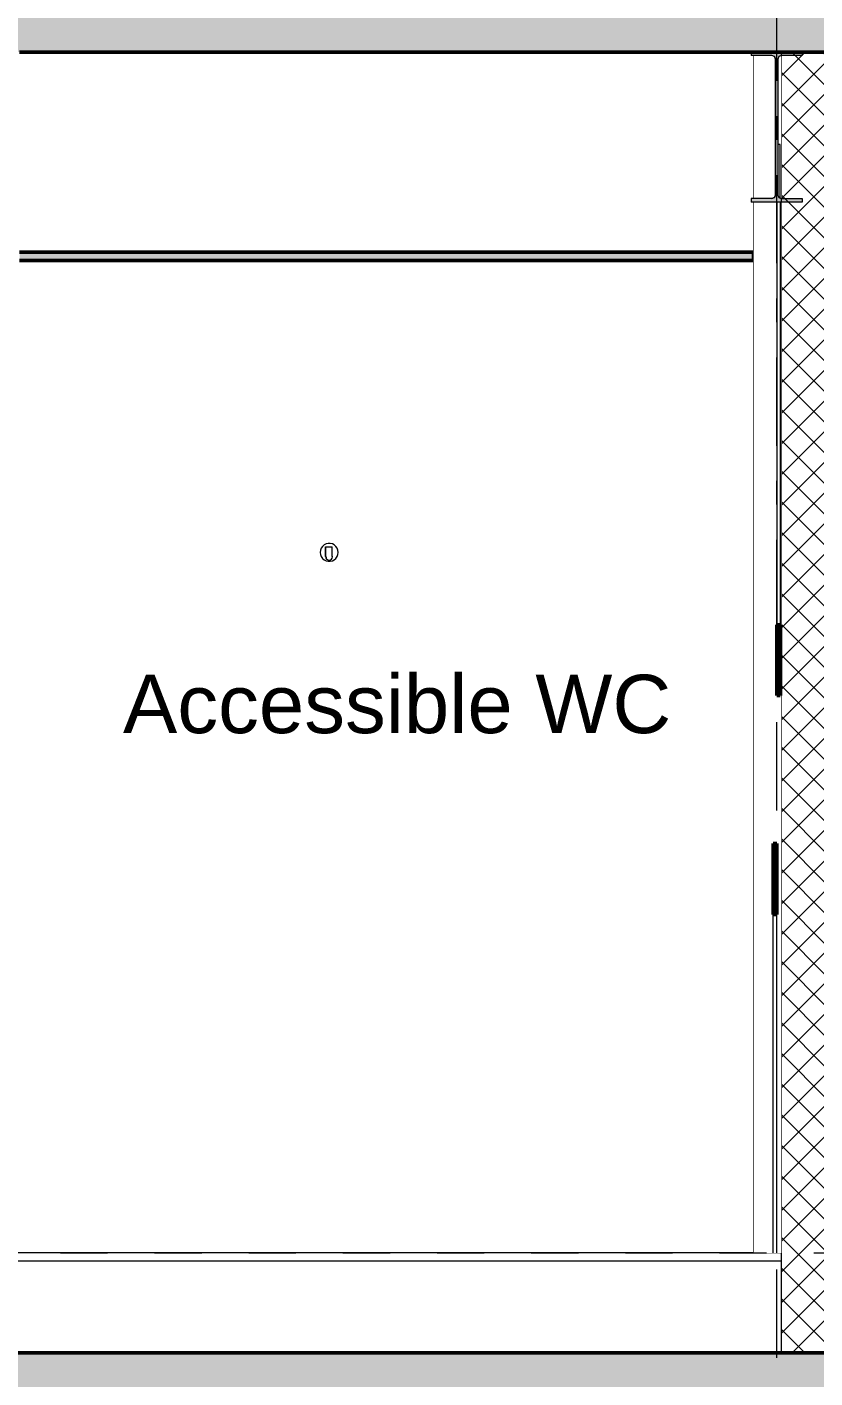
# Model space of a CAD drawing. Header units: millimetres. Extents: x -48147 to 1417267, y -496296 to 18123.
# Drawn here: x 1380704 to 1383066, y -487598 to -483548 of the extents above; entities that cross this region are included whole.
import ezdxf
from ezdxf.enums import TextEntityAlignment as Align

# ---------------------------------------------------------------- set-up
doc = ezdxf.new("R2010")
doc.units = ezdxf.units.MM
doc.header["$MEASUREMENT"] = 0
for name, pattern in [('Dashed', [2822.222233, 1411.111116, -1411.111116]), ('Double Dashed', [546.805537, 264.583325, -105.833328, 70.555556, -105.833328]), ('Wipeout_Contour', [1000, 0, -1000])]:
    doc.linetypes.add(name, pattern=pattern)
for name, color, linetype, lineweight, true_color in [('0_Pen_No__105', 7, 'Continuous', 15, 0xa6a6a6), ('A-230-M_FLOOR.IFC Import_Pen_No__109', 7, 'Continuous', 15, 0xa6a6a6), ('A-230-M_FLOOR.IFC Import_Pen_No__29', 7, 'Continuous', 50, 0x2a2a2a), ('A-25-M_Wall_Int_Pen_No__107', 7, 'Continuous', 15, 0xa6a6a6), ('New_A-15-MG_Structural_Grid_Phase_2_Pen_No__222', 7, 'Continuous', 13, 0x65af33), ('New_A-20-M_Ceiling_Pen_No__107', 7, 'Continuous', 15, 0xa6a6a6), ('New_A-20-M_Ceiling_Pen_No__29', 7, 'Continuous', 50, 0x2a2a2a), ('S-280-M_STRUCT_FRAME.IFC Import_Pen_No__30', 7, 'Continuous', 50, 0x2a2a2a)]:
    doc.layers.add(name, color=color, linetype=linetype, lineweight=lineweight, true_color=true_color)
for name, color, linetype in [('A-230-M_FLOOR.IFC Import', 7, 'Continuous'), ('A-25-M_Wall_Int', 7, 'Continuous'), ('New_A-15-MG_Structural_Grid_Phase_2', 7, 'Continuous'), ('New_A-20-M_Ceiling', 7, 'Continuous'), ('New_A-20-M_Floor_Slab', 7, 'Continuous'), ('New_A-25-M_Wall_Int', 7, 'Continuous'), ('New_A-35-M_FFE_Sanitary', 7, 'Continuous'), ('S-280-M_COLUMN.IFC Import', 7, 'Continuous'), ('S-280-M_STRUCT_FRAME.IFC Import', 7, 'Continuous')]:
    doc.layers.add(name, color=color, linetype=linetype)
for name, color, linetype, lineweight in [('A-25-M_Wall_Int_Pen_No__1', 7, 'Continuous', 13), ('A-95-P_Text_1_50_GA_Pen_No__1', 7, 'Continuous', 13), ('New_A-20-M_Floor_Slab_Pen_No__4', 7, 'Continuous', 20), ('New_A-25-M_Wall_Int_Pen_No__87', 8, 'Continuous', 20), ('New_A-35-M_FFE_Sanitary_Pen_No__1', 7, 'Continuous', 13), ('S-280-M_STRUCT_FRAME.IFC Import_Pen_No__1', 7, 'Continuous', 13), ('S-280-M_STRUCT_FRAME.IFC Import_Pen_No__160', 5, 'Continuous', 200), ('S-280-M_STRUCT_FRAME.IFC Import_Pen_No__90', 8, 'Continuous', 20)]:
    doc.layers.add(name, color=color, linetype=linetype, lineweight=lineweight)
doc.styles.add('GENERATED_STYLE_2', font='')
doc.styles.get('GENERATED_STYLE_2').set_extended_font_data('Swis721 BT')
pattern_1 = [(0, (1376122.47, -491272.82), (0, 389.7114), [24.375, -200.625]), (0, (1376234.97, -491077.97), (0, 389.7114), [24.375, -200.625]), (60, (1376122.47, -491272.82), (-337.5, 194.856), [24.375, -200.625]), (60, (1376347.47, -491272.82), (-337.5, 194.856), [24.375, -200.625]), (120, (1376146.84, -491272.82), (337.5, 194.856), [24.375, -200.625]), (120, (1376371.84, -491272.82), (337.5, 194.856), [24.375, -200.625]), (0, (1376122.47, -491235.32), (0, 75), [0, -75, 0, -112.5]), (45, (1376159.97, -491235.32), (-53.033, 53.033), [0, -56.25, 0, -93.75])]

# ---------------------------------------------------------------- blocks, each defined once
blk = doc.blocks.new('Section Elem_10_2', base_point=(1376122.5, -491272.8))
at = {"color": 254, "linetype": 'Wipeout_Contour', "lineweight": 0, "ltscale": 5852456.541347452}
blk.add_wipeout([(1376240.5, -487222.8), (1376240.5, -487247.8), (1382964.7, -487247.8), (1382964.7, -487222.8)], dxfattribs=at).dxf.layer = 'New_A-20-M_Floor_Slab'
at = {"layer": 'New_A-20-M_Floor_Slab_Pen_No__4', "linetype": 'Continuous'}
blk.add_line((1382964.7, -487222.8), (1380586, -487222.8), dxfattribs=at)
at = {"color": 254, "linetype": 'Wipeout_Contour', "lineweight": 0, "ltscale": 5852656.399980441}
blk.add_wipeout([(1376240.5, -487247.8), (1376240.5, -487522.8), (1382964.7, -487522.8), (1382964.7, -487247.8)], dxfattribs=at).dxf.layer = 'New_A-20-M_Floor_Slab'
at = {"layer": 'New_A-20-M_Floor_Slab_Pen_No__4', "linetype": 'Continuous'}
blk.add_line((1382964.7, -487247.8), (1376240.5, -487247.8), dxfattribs=at)
blk = doc.blocks.new('Section Elem_36_2', base_point=(1376122.5, -491272.8))
at = {"color": 254, "linetype": 'Wipeout_Contour', "lineweight": 0, "ltscale": 5860732.066624987}
blk.add_wipeout([(1382881.7, -484222.8), (1382882, -484222.8), (1382882, -484072.6), (1382881.7, -484072.6)], dxfattribs=at).dxf.layer = 'New_A-25-M_Wall_Int'
at = {"color": 254, "linetype": 'Wipeout_Contour', "lineweight": 0, "ltscale": 5862836.206313665}
blk.add_wipeout([(1382881.7, -484247.8), (1382881.7, -487222.8), (1382882, -487222.8), (1382882, -484247.8)], dxfattribs=at).dxf.layer = 'New_A-25-M_Wall_Int'
at = {"layer": 'New_A-25-M_Wall_Int_Pen_No__87', "linetype": 'Continuous'}
for p, q in [((1382881.7, -484247.8), (1382881.7, -487222.8)), ((1382882, -484247.8), (1382882, -487222.8))]:
    blk.add_line(p, q, dxfattribs=at)
at = {"color": 254, "linetype": 'Wipeout_Contour', "lineweight": 0, "ltscale": 5860335.703245419}
blk.add_wipeout([(1382881.7, -483633.7), (1382881.7, -484061.7), (1382882, -484061.7), (1382882, -483633.7)], dxfattribs=at).dxf.layer = 'New_A-25-M_Wall_Int'
at = {"color": 254, "linetype": 'Wipeout_Contour', "lineweight": 0, "ltscale": 14646905.06993207}
blk.add_wipeout([(1380682, -483622.8), (1380682, -484222.8), (1382881.7, -484222.8), (1382881.7, -484072.6), (1382874.9, -484072.6), (1382874.9, -484061.7), (1382881.7, -484061.7), (1382881.7, -483633.7), (1382874.9, -483633.7), (1382874.9, -483622.8)], dxfattribs=at).dxf.layer = 'New_A-25-M_Wall_Int'
at = {"layer": 'New_A-25-M_Wall_Int_Pen_No__87', "linetype": 'Continuous'}
for p, q in [((1382881.7, -483633.7), (1382881.7, -484061.7)), ((1382882, -483633.7), (1382882, -484061.7)), ((1382881.7, -484072.6), (1382881.7, -484222.8)), ((1382882, -484072.6), (1382882, -484222.8))]:
    blk.add_line(p, q, dxfattribs=at)
blk = doc.blocks.new('Section Elem_215_2', base_point=(1376122.5, -491272.8))
at = {"color": 254, "linetype": 'Wipeout_Contour', "lineweight": 0, "ltscale": 5857280.439735401}
blk.add_wipeout([(1381613.3, -485149.6), (1381619.7, -485148.1), (1381619.5, -485148.1), (1381613.2, -485149.6)], dxfattribs=at).dxf.layer = 'New_A-35-M_FFE_Sanitary'
at = {"color": 254, "linetype": 'Wipeout_Contour', "lineweight": 0, "ltscale": 5857300.130633607}
blk.add_wipeout([(1381625.3, -485145), (1381619.5, -485148.1), (1381619.6, -485148.1), (1381625.4, -485145)], dxfattribs=at).dxf.layer = 'New_A-35-M_FFE_Sanitary'
at = {"color": 254, "linetype": 'Wipeout_Contour', "lineweight": 0, "ltscale": 5857315.335660378}
blk.add_wipeout([(1381625.3, -485145), (1381625.4, -485145), (1381630.3, -485140.7), (1381630.2, -485140.7)], dxfattribs=at).dxf.layer = 'New_A-35-M_FFE_Sanitary'
at = {"color": 254, "linetype": 'Wipeout_Contour', "lineweight": 0, "ltscale": 5857325.097215959}
blk.add_wipeout([(1381630.2, -485140.7), (1381630.3, -485140.7), (1381634, -485135.4), (1381633.9, -485135.4)], dxfattribs=at).dxf.layer = 'New_A-35-M_FFE_Sanitary'
at = {"color": 254, "linetype": 'Wipeout_Contour', "lineweight": 0, "ltscale": 5857328.848009989}
blk.add_wipeout([(1381633.9, -485135.4), (1381634, -485135.4), (1381636.3, -485129.3), (1381636.2, -485129.3)], dxfattribs=at).dxf.layer = 'New_A-35-M_FFE_Sanitary'
at = {"color": 254, "linetype": 'Wipeout_Contour', "lineweight": 0, "ltscale": 5857326.370078967}
blk.add_wipeout([(1381636.2, -485129.3), (1381636.3, -485129.3), (1381637.1, -485122.8), (1381637, -485122.8)], dxfattribs=at).dxf.layer = 'New_A-35-M_FFE_Sanitary'
at = {"color": 254, "linetype": 'Wipeout_Contour', "lineweight": 0, "ltscale": 5857317.80744096}
blk.add_wipeout([(1381636.3, -485116.4), (1381636.2, -485116.4), (1381637, -485122.8), (1381637.1, -485122.8)], dxfattribs=at).dxf.layer = 'New_A-35-M_FFE_Sanitary'
at = {"color": 254, "linetype": 'Wipeout_Contour', "lineweight": 0, "ltscale": 5857303.657701258}
blk.add_wipeout([(1381634, -485110.3), (1381633.9, -485110.3), (1381636.2, -485116.4), (1381636.3, -485116.4)], dxfattribs=at).dxf.layer = 'New_A-35-M_FFE_Sanitary'
at = {"color": 254, "linetype": 'Wipeout_Contour', "lineweight": 0, "ltscale": 5857284.743135893}
blk.add_wipeout([(1381630.3, -485104.9), (1381630.2, -485104.9), (1381633.9, -485110.3), (1381634, -485110.3)], dxfattribs=at).dxf.layer = 'New_A-35-M_FFE_Sanitary'
at = {"color": 254, "linetype": 'Wipeout_Contour', "lineweight": 0, "ltscale": 7321593.035823161}
blk.add_wipeout([(1381620, -485136.3), (1381619.3, -485132.9), (1381619.3, -485133.6), (1381619.3, -485135.6), (1381619.4, -485136.3)], dxfattribs=at).dxf.layer = 'New_A-35-M_FFE_Sanitary'
at = {"color": 254, "linetype": 'Wipeout_Contour', "lineweight": 0, "ltscale": 5857262.162958517}
blk.add_wipeout([(1381625.4, -485100.6), (1381625.3, -485100.6), (1381630.2, -485104.9), (1381630.3, -485104.9)], dxfattribs=at).dxf.layer = 'New_A-35-M_FFE_Sanitary'
at = {"color": 254, "linetype": 'Wipeout_Contour', "lineweight": 0, "ltscale": 5857258.317909837}
blk.add_wipeout([(1381610, -485146.3), (1381613.8, -485145.6), (1381613.2, -485145.6), (1381609.4, -485146.3)], dxfattribs=at).dxf.layer = 'New_A-35-M_FFE_Sanitary'
at = {"color": 254, "linetype": 'Wipeout_Contour', "lineweight": 0, "ltscale": 5857237.229370547}
blk.add_wipeout([(1381619.5, -485097.6), (1381625.3, -485100.6), (1381625.4, -485100.6), (1381619.6, -485097.6)], dxfattribs=at).dxf.layer = 'New_A-35-M_FFE_Sanitary'
at = {"color": 254, "linetype": 'Wipeout_Contour', "lineweight": 0, "ltscale": 5857269.721436532}
blk.add_wipeout([(1381613.8, -485145.6), (1381617, -485143.4), (1381616.5, -485143.4), (1381613.2, -485145.6)], dxfattribs=at).dxf.layer = 'New_A-35-M_FFE_Sanitary'
at = {"color": 254, "linetype": 'Wipeout_Contour', "lineweight": 0, "ltscale": 5857211.465464003}
blk.add_wipeout([(1381619.7, -485097.6), (1381613.3, -485096), (1381613.2, -485096), (1381619.5, -485097.6)], dxfattribs=at).dxf.layer = 'New_A-35-M_FFE_Sanitary'
at = {"color": 254, "linetype": 'Wipeout_Contour', "lineweight": 0, "ltscale": 5857276.351034946}
blk.add_wipeout([(1381617, -485143.4), (1381619.2, -485140.1), (1381618.7, -485140.1), (1381616.5, -485143.4)], dxfattribs=at).dxf.layer = 'New_A-35-M_FFE_Sanitary'
at = {"color": 254, "linetype": 'Wipeout_Contour', "lineweight": 0, "ltscale": 5857277.196605113}
blk.add_wipeout([(1381619.2, -485140.1), (1381620, -485136.3), (1381619.4, -485136.3), (1381618.7, -485140.1)], dxfattribs=at).dxf.layer = 'New_A-35-M_FFE_Sanitary'
at = {"color": 254, "linetype": 'Wipeout_Contour', "lineweight": 0, "ltscale": 5857202.956236789}
blk.add_wipeout([(1381599.4, -485136.3), (1381600.2, -485140.1), (1381600.1, -485139.4), (1381599.3, -485135.6)], dxfattribs=at).dxf.layer = 'New_A-35-M_FFE_Sanitary'
at = {"color": 254, "linetype": 'Wipeout_Contour', "lineweight": 0, "ltscale": 5857213.071032726}
blk.add_wipeout([(1381600.2, -485140.1), (1381602.3, -485143.4), (1381602.3, -485142.5), (1381600.1, -485139.4)], dxfattribs=at).dxf.layer = 'New_A-35-M_FFE_Sanitary'
at = {"color": 254, "linetype": 'Wipeout_Contour', "lineweight": 0, "ltscale": 5857226.79900291}
blk.add_wipeout([(1381602.3, -485143.4), (1381605.6, -485145.6), (1381605.5, -485144.6), (1381602.3, -485142.5)], dxfattribs=at).dxf.layer = 'New_A-35-M_FFE_Sanitary'
at = {"color": 254, "linetype": 'Wipeout_Contour', "lineweight": 0, "ltscale": 5857242.045953041}
blk.add_wipeout([(1381605.6, -485145.6), (1381609.4, -485146.3), (1381609.3, -485145.4), (1381605.5, -485144.6)], dxfattribs=at).dxf.layer = 'New_A-35-M_FFE_Sanitary'
at = {"color": 254, "linetype": 'Wipeout_Contour', "lineweight": 0, "ltscale": 5857256.486474323}
blk.add_wipeout([(1381609.4, -485146.3), (1381613.2, -485145.6), (1381613.1, -485144.6), (1381609.3, -485145.4)], dxfattribs=at).dxf.layer = 'New_A-35-M_FFE_Sanitary'
at = {"color": 254, "linetype": 'Wipeout_Contour', "lineweight": 0, "ltscale": 5857267.921658652}
blk.add_wipeout([(1381613.2, -485145.6), (1381616.5, -485143.4), (1381616.4, -485142.5), (1381613.1, -485144.6)], dxfattribs=at).dxf.layer = 'New_A-35-M_FFE_Sanitary'
at = {"color": 254, "linetype": 'Wipeout_Contour', "lineweight": 0, "ltscale": 5857274.613146777}
blk.add_wipeout([(1381616.5, -485143.4), (1381618.7, -485140.1), (1381618.6, -485139.4), (1381616.4, -485142.5)], dxfattribs=at).dxf.layer = 'New_A-35-M_FFE_Sanitary'
at = {"color": 254, "linetype": 'Wipeout_Contour', "lineweight": 0, "ltscale": 5857275.535863769}
blk.add_wipeout([(1381618.7, -485140.1), (1381619.4, -485136.3), (1381619.3, -485135.6), (1381618.6, -485139.4)], dxfattribs=at).dxf.layer = 'New_A-35-M_FFE_Sanitary'
at = {"color": 254, "linetype": 'Wipeout_Contour', "lineweight": 0, "ltscale": 5857200.732959004}
blk.add_wipeout([(1381599.3, -485135.6), (1381600.1, -485139.4), (1381600, -485137), (1381599.3, -485133.6)], dxfattribs=at).dxf.layer = 'New_A-35-M_FFE_Sanitary'
at = {"color": 254, "linetype": 'Wipeout_Contour', "lineweight": 0, "ltscale": 5857210.51221692}
blk.add_wipeout([(1381600.1, -485139.4), (1381602.3, -485142.5), (1381602.2, -485139.8), (1381600, -485137)], dxfattribs=at).dxf.layer = 'New_A-35-M_FFE_Sanitary'
at = {"color": 254, "linetype": 'Wipeout_Contour', "lineweight": 0, "ltscale": 5857223.98644274}
blk.add_wipeout([(1381602.3, -485142.5), (1381605.5, -485144.6), (1381605.4, -485141.7), (1381602.2, -485139.8)], dxfattribs=at).dxf.layer = 'New_A-35-M_FFE_Sanitary'
at = {"color": 254, "linetype": 'Wipeout_Contour', "lineweight": 0, "ltscale": 5857239.099877465}
blk.add_wipeout([(1381605.5, -485144.6), (1381609.3, -485145.4), (1381609.2, -485142.4), (1381605.4, -485141.7)], dxfattribs=at).dxf.layer = 'New_A-35-M_FFE_Sanitary'
at = {"color": 254, "linetype": 'Wipeout_Contour', "lineweight": 0, "ltscale": 5857253.540169956}
blk.add_wipeout([(1381609.3, -485145.4), (1381613.1, -485144.6), (1381613, -485141.7), (1381609.2, -485142.4)], dxfattribs=at).dxf.layer = 'New_A-35-M_FFE_Sanitary'
at = {"color": 254, "linetype": 'Wipeout_Contour', "lineweight": 0, "ltscale": 5857265.108327393}
blk.add_wipeout([(1381613.1, -485144.6), (1381616.4, -485142.5), (1381616.3, -485139.8), (1381613, -485141.7)], dxfattribs=at).dxf.layer = 'New_A-35-M_FFE_Sanitary'
at = {"color": 254, "linetype": 'Wipeout_Contour', "lineweight": 0, "ltscale": 5857272.052600528}
blk.add_wipeout([(1381616.4, -485142.5), (1381618.6, -485139.4), (1381618.5, -485137), (1381616.3, -485139.8)], dxfattribs=at).dxf.layer = 'New_A-35-M_FFE_Sanitary'
at = {"color": 254, "linetype": 'Wipeout_Contour', "lineweight": 0, "ltscale": 5857273.306921721}
blk.add_wipeout([(1381618.6, -485139.4), (1381619.3, -485135.6), (1381619.3, -485133.6), (1381618.5, -485137)], dxfattribs=at).dxf.layer = 'New_A-35-M_FFE_Sanitary'
at = {"color": 254, "linetype": 'Wipeout_Contour', "lineweight": 0, "ltscale": 5857196.71168004}
blk.add_wipeout([(1381599.3, -485133.6), (1381600, -485137), (1381600, -485133.2), (1381599.2, -485130.5)], dxfattribs=at).dxf.layer = 'New_A-35-M_FFE_Sanitary'
at = {"color": 254, "linetype": 'Wipeout_Contour', "lineweight": 0, "ltscale": 5857205.842236084}
blk.add_wipeout([(1381600, -485137), (1381602.2, -485139.8), (1381602.1, -485135.5), (1381600, -485133.2)], dxfattribs=at).dxf.layer = 'New_A-35-M_FFE_Sanitary'
at = {"color": 254, "linetype": 'Wipeout_Contour', "lineweight": 0, "ltscale": 5857218.820533572}
blk.add_wipeout([(1381602.2, -485139.8), (1381605.4, -485141.7), (1381605.3, -485137.1), (1381602.1, -485135.5)], dxfattribs=at).dxf.layer = 'New_A-35-M_FFE_Sanitary'
at = {"color": 254, "linetype": 'Wipeout_Contour', "lineweight": 0, "ltscale": 5857233.66689069}
blk.add_wipeout([(1381605.4, -485141.7), (1381609.2, -485142.4), (1381609.1, -485137.6), (1381605.3, -485137.1)], dxfattribs=at).dxf.layer = 'New_A-35-M_FFE_Sanitary'
at = {"color": 254, "linetype": 'Wipeout_Contour', "lineweight": 0, "ltscale": 5857248.107361349}
blk.add_wipeout([(1381609.2, -485142.4), (1381613, -485141.7), (1381613, -485137.1), (1381609.1, -485137.6)], dxfattribs=at).dxf.layer = 'New_A-35-M_FFE_Sanitary'
at = {"color": 254, "linetype": 'Wipeout_Contour', "lineweight": 0, "ltscale": 5857259.943005591}
blk.add_wipeout([(1381613, -485141.7), (1381616.3, -485139.8), (1381616.2, -485135.5), (1381613, -485137.1)], dxfattribs=at).dxf.layer = 'New_A-35-M_FFE_Sanitary'
at = {"color": 254, "linetype": 'Wipeout_Contour', "lineweight": 0, "ltscale": 5857267.383883277}
blk.add_wipeout([(1381616.3, -485139.8), (1381618.5, -485137), (1381618.4, -485133.2), (1381616.2, -485135.5)], dxfattribs=at).dxf.layer = 'New_A-35-M_FFE_Sanitary'
at = {"color": 254, "linetype": 'Wipeout_Contour', "lineweight": 0, "ltscale": 5857269.28938501}
blk.add_wipeout([(1381618.5, -485137), (1381619.3, -485133.6), (1381619.2, -485130.5), (1381618.4, -485133.2)], dxfattribs=at).dxf.layer = 'New_A-35-M_FFE_Sanitary'
at = {"color": 254, "linetype": 'Wipeout_Contour', "lineweight": 0, "ltscale": 5857191.17894418}
blk.add_wipeout([(1381599.2, -485130.5), (1381600, -485133.2), (1381599.9, -485128.3), (1381599.2, -485126.3)], dxfattribs=at).dxf.layer = 'New_A-35-M_FFE_Sanitary'
at = {"color": 254, "linetype": 'Wipeout_Contour', "lineweight": 0, "ltscale": 5857199.415679004}
blk.add_wipeout([(1381600, -485133.2), (1381602.1, -485135.5), (1381602, -485129.9), (1381599.9, -485128.3)], dxfattribs=at).dxf.layer = 'New_A-35-M_FFE_Sanitary'
at = {"color": 254, "linetype": 'Wipeout_Contour', "lineweight": 0, "ltscale": 5857211.709662204}
blk.add_wipeout([(1381602.1, -485135.5), (1381605.3, -485137.1), (1381605.2, -485131), (1381602, -485129.9)], dxfattribs=at).dxf.layer = 'New_A-35-M_FFE_Sanitary'
at = {"color": 254, "linetype": 'Wipeout_Contour', "lineweight": 0, "ltscale": 5857226.18632941}
blk.add_wipeout([(1381605.3, -485137.1), (1381609.1, -485137.6), (1381609.1, -485131.4), (1381605.2, -485131)], dxfattribs=at).dxf.layer = 'New_A-35-M_FFE_Sanitary'
at = {"color": 254, "linetype": 'Wipeout_Contour', "lineweight": 0, "ltscale": 5857240.627054056}
blk.add_wipeout([(1381609.1, -485137.6), (1381613, -485137.1), (1381612.9, -485131), (1381609.1, -485131.4)], dxfattribs=at).dxf.layer = 'New_A-35-M_FFE_Sanitary'
at = {"color": 254, "linetype": 'Wipeout_Contour', "lineweight": 0, "ltscale": 5857252.83297245}
blk.add_wipeout([(1381613, -485137.1), (1381616.2, -485135.5), (1381616.2, -485129.9), (1381612.9, -485131)], dxfattribs=at).dxf.layer = 'New_A-35-M_FFE_Sanitary'
at = {"color": 254, "linetype": 'Wipeout_Contour', "lineweight": 0, "ltscale": 5857260.959135711}
blk.add_wipeout([(1381616.2, -485135.5), (1381618.4, -485133.2), (1381618.4, -485128.3), (1381616.2, -485129.9)], dxfattribs=at).dxf.layer = 'New_A-35-M_FFE_Sanitary'
at = {"color": 254, "linetype": 'Wipeout_Contour', "lineweight": 0, "ltscale": 5857263.762114459}
blk.add_wipeout([(1381618.4, -485133.2), (1381619.2, -485130.5), (1381619.2, -485126.3), (1381618.4, -485128.3)], dxfattribs=at).dxf.layer = 'New_A-35-M_FFE_Sanitary'
at = {"color": 254, "linetype": 'Wipeout_Contour', "lineweight": 0, "ltscale": 5857184.510007999}
blk.add_wipeout([(1381599.2, -485126.3), (1381599.9, -485128.3), (1381599.9, -485122.5), (1381599.2, -485121.5)], dxfattribs=at).dxf.layer = 'New_A-35-M_FFE_Sanitary'
at = {"color": 254, "linetype": 'Wipeout_Contour', "lineweight": 0, "ltscale": 5857191.669183058}
blk.add_wipeout([(1381599.9, -485128.3), (1381602, -485129.9), (1381602, -485123.3), (1381599.9, -485122.5)], dxfattribs=at).dxf.layer = 'New_A-35-M_FFE_Sanitary'
at = {"color": 254, "linetype": 'Wipeout_Contour', "lineweight": 0, "ltscale": 5857203.13759321}
blk.add_wipeout([(1381602, -485129.9), (1381605.2, -485131), (1381605.2, -485123.9), (1381602, -485123.3)], dxfattribs=at).dxf.layer = 'New_A-35-M_FFE_Sanitary'
at = {"color": 254, "linetype": 'Wipeout_Contour', "lineweight": 0, "ltscale": 5857217.167817099}
blk.add_wipeout([(1381605.2, -485131), (1381609.1, -485131.4), (1381609, -485124.1), (1381605.2, -485123.9)], dxfattribs=at).dxf.layer = 'New_A-35-M_FFE_Sanitary'
at = {"color": 254, "linetype": 'Wipeout_Contour', "lineweight": 0, "ltscale": 5857231.608856064}
blk.add_wipeout([(1381609.1, -485131.4), (1381612.9, -485131), (1381612.9, -485123.9), (1381609, -485124.1)], dxfattribs=at).dxf.layer = 'New_A-35-M_FFE_Sanitary'
at = {"color": 254, "linetype": 'Wipeout_Contour', "lineweight": 0, "ltscale": 5857244.261942253}
blk.add_wipeout([(1381612.9, -485131), (1381616.2, -485129.9), (1381616.1, -485123.3), (1381612.9, -485123.9)], dxfattribs=at).dxf.layer = 'New_A-35-M_FFE_Sanitary'
at = {"color": 254, "linetype": 'Wipeout_Contour', "lineweight": 0, "ltscale": 5857253.214892452}
blk.add_wipeout([(1381616.2, -485129.9), (1381618.4, -485128.3), (1381618.3, -485122.5), (1381616.1, -485123.3)], dxfattribs=at).dxf.layer = 'New_A-35-M_FFE_Sanitary'
at = {"layer": 'New_A-35-M_FFE_Sanitary_Pen_No__1', "linetype": 'Continuous'}
for p in [(1381606.7, -485149.6), (1381613.3, -485149.6)]:
    blk.add_line(p, (1381613.2, -485149.6), dxfattribs=at)
at = {"color": 254, "linetype": 'Wipeout_Contour', "lineweight": 0, "ltscale": 5857257.1001584}
blk.add_wipeout([(1381618.4, -485128.3), (1381619.2, -485126.3), (1381619.2, -485121.5), (1381618.3, -485122.5)], dxfattribs=at).dxf.layer = 'New_A-35-M_FFE_Sanitary'
at = {"layer": 'New_A-35-M_FFE_Sanitary_Pen_No__1', "linetype": 'Continuous'}
for p, q in [((1381594.6, -485145), (1381600.4, -485148.1)), ((1381600.4, -485148.1), (1381606.7, -485149.6)), ((1381605.6, -485145.6), (1381609.4, -485146.3)), ((1381610, -485146.3), (1381609.4, -485146.3)), ((1381610, -485146.3), (1381613.8, -485145.6)), ((1381613.2, -485149.6), (1381619.5, -485148.1)), ((1381619.5, -485148.1), (1381625.3, -485145))]:
    blk.add_line(p, q, dxfattribs=at)
at = {"color": 254, "linetype": 'Wipeout_Contour', "lineweight": 0, "ltscale": 5857177.254153194}
blk.add_wipeout([(1381599.2, -485121.5), (1381599.9, -485122.5), (1381599.9, -485116.6), (1381599.1, -485116.3)], dxfattribs=at).dxf.layer = 'New_A-35-M_FFE_Sanitary'
at = {"color": 254, "linetype": 'Wipeout_Contour', "lineweight": 0, "ltscale": 5857183.376317879}
blk.add_wipeout([(1381599.9, -485122.5), (1381602, -485123.3), (1381602, -485116.8), (1381599.9, -485116.6)], dxfattribs=at).dxf.layer = 'New_A-35-M_FFE_Sanitary'
at = {"color": 254, "linetype": 'Wipeout_Contour', "lineweight": 0, "ltscale": 5857194.048938375}
blk.add_wipeout([(1381602, -485123.3), (1381605.2, -485123.9), (1381605.2, -485116.9), (1381602, -485116.8)], dxfattribs=at).dxf.layer = 'New_A-35-M_FFE_Sanitary'
at = {"color": 254, "linetype": 'Wipeout_Contour', "lineweight": 0, "ltscale": 5857207.647344294}
blk.add_wipeout([(1381605.2, -485123.9), (1381609, -485124.1), (1381609, -485117), (1381605.2, -485116.9)], dxfattribs=at).dxf.layer = 'New_A-35-M_FFE_Sanitary'
at = {"color": 254, "linetype": 'Wipeout_Contour', "lineweight": 0, "ltscale": 5857222.088780546}
blk.add_wipeout([(1381609, -485124.1), (1381612.9, -485123.9), (1381612.9, -485116.9), (1381609, -485117)], dxfattribs=at).dxf.layer = 'New_A-35-M_FFE_Sanitary'
at = {"color": 254, "linetype": 'Wipeout_Contour', "lineweight": 0, "ltscale": 5857235.174605504}
blk.add_wipeout([(1381612.9, -485123.9), (1381616.1, -485123.3), (1381616.1, -485116.8), (1381612.9, -485116.9)], dxfattribs=at).dxf.layer = 'New_A-35-M_FFE_Sanitary'
at = {"layer": 'New_A-35-M_FFE_Sanitary_Pen_No__1', "linetype": 'Continuous'}
blk.add_line((1381589.7, -485140.7), (1381594.6, -485145), dxfattribs=at)
at = {"color": 254, "linetype": 'Wipeout_Contour', "lineweight": 0, "ltscale": 5857244.924911929}
blk.add_wipeout([(1381616.1, -485123.3), (1381618.3, -485122.5), (1381618.3, -485116.6), (1381616.1, -485116.8)], dxfattribs=at).dxf.layer = 'New_A-35-M_FFE_Sanitary'
at = {"layer": 'New_A-35-M_FFE_Sanitary_Pen_No__1', "linetype": 'Continuous'}
for p, q in [((1381602.3, -485143.4), (1381605.6, -485145.6)), ((1381613.8, -485145.6), (1381617, -485143.4))]:
    blk.add_line(p, q, dxfattribs=at)
at = {"color": 254, "linetype": 'Wipeout_Contour', "lineweight": 0, "ltscale": 5857249.853568483}
blk.add_wipeout([(1381618.3, -485122.5), (1381619.2, -485121.5), (1381619.1, -485116.3), (1381618.3, -485116.6)], dxfattribs=at).dxf.layer = 'New_A-35-M_FFE_Sanitary'
at = {"layer": 'New_A-35-M_FFE_Sanitary_Pen_No__1', "linetype": 'Continuous'}
for p, q in [((1381600.2, -485140.1), (1381602.3, -485143.4)), ((1381617, -485143.4), (1381619.2, -485140.1)), ((1381625.3, -485145), (1381630.2, -485140.7))]:
    blk.add_line(p, q, dxfattribs=at)
at = {"color": 254, "linetype": 'Wipeout_Contour', "lineweight": 0, "ltscale": 5857166.87917106}
blk.add_wipeout([(1381599.1, -485116.3), (1381599.9, -485116.6), (1381599.9, -485106.3), (1381599.1, -485106.3)], dxfattribs=at).dxf.layer = 'New_A-35-M_FFE_Sanitary'
at = {"color": 254, "linetype": 'Wipeout_Contour', "lineweight": 0, "ltscale": 5857172.380987453}
blk.add_wipeout([(1381599.9, -485116.6), (1381602, -485116.8), (1381602, -485106.3), (1381599.9, -485106.3)], dxfattribs=at).dxf.layer = 'New_A-35-M_FFE_Sanitary'
at = {"color": 254, "linetype": 'Wipeout_Contour', "lineweight": 0, "ltscale": 5857182.575040087}
blk.add_wipeout([(1381602, -485116.8), (1381605.2, -485116.9), (1381605.2, -485106.3), (1381602, -485106.3)], dxfattribs=at).dxf.layer = 'New_A-35-M_FFE_Sanitary'
at = {"layer": 'New_A-35-M_FFE_Sanitary_Pen_No__1', "linetype": 'Continuous'}
for p, q in [((1381583.7, -485116.4), (1381583, -485122.8)), ((1381583, -485122.8), (1381583.7, -485129.3))]:
    blk.add_line(p, q, dxfattribs=at)
at = {"color": 254, "linetype": 'Wipeout_Contour', "lineweight": 0, "ltscale": 5857195.909400677}
blk.add_wipeout([(1381605.2, -485116.9), (1381609, -485117), (1381609, -485106.3), (1381605.2, -485106.3)], dxfattribs=at).dxf.layer = 'New_A-35-M_FFE_Sanitary'
at = {"layer": 'New_A-35-M_FFE_Sanitary_Pen_No__1', "linetype": 'Continuous'}
for p, q in [((1381586.1, -485110.3), (1381583.7, -485116.4)), ((1381583.7, -485129.3), (1381586.1, -485135.4))]:
    blk.add_line(p, q, dxfattribs=at)
at = {"color": 254, "linetype": 'Wipeout_Contour', "lineweight": 0, "ltscale": 5857210.35099532}
blk.add_wipeout([(1381609, -485117), (1381612.9, -485116.9), (1381612.9, -485106.3), (1381609, -485106.3)], dxfattribs=at).dxf.layer = 'New_A-35-M_FFE_Sanitary'
at = {"layer": 'New_A-35-M_FFE_Sanitary_Pen_No__1', "linetype": 'Continuous'}
for p, q in [((1381589.7, -485104.9), (1381586.1, -485110.3)), ((1381586.1, -485135.4), (1381589.7, -485140.7))]:
    blk.add_line(p, q, dxfattribs=at)
at = {"color": 254, "linetype": 'Wipeout_Contour', "lineweight": 0, "ltscale": 5857223.701222654}
blk.add_wipeout([(1381612.9, -485116.9), (1381616.1, -485116.8), (1381616.1, -485106.3), (1381612.9, -485106.3)], dxfattribs=at).dxf.layer = 'New_A-35-M_FFE_Sanitary'
at = {"layer": 'New_A-35-M_FFE_Sanitary_Pen_No__1', "linetype": 'Continuous'}
blk.add_line((1381594.6, -485100.6), (1381589.7, -485104.9), dxfattribs=at)
at = {"color": 254, "linetype": 'Wipeout_Contour', "lineweight": 0, "ltscale": 5857233.930670658}
blk.add_wipeout([(1381616.1, -485116.8), (1381618.3, -485116.6), (1381618.3, -485106.3), (1381616.1, -485106.3)], dxfattribs=at).dxf.layer = 'New_A-35-M_FFE_Sanitary'
at = {"color": 254, "linetype": 'Wipeout_Contour', "lineweight": 0, "ltscale": 5857239.481974773}
blk.add_wipeout([(1381618.3, -485116.6), (1381619.1, -485116.3), (1381619.1, -485106.3), (1381618.3, -485106.3)], dxfattribs=at).dxf.layer = 'New_A-35-M_FFE_Sanitary'
at = {"layer": 'New_A-35-M_FFE_Sanitary_Pen_No__1', "linetype": 'Continuous'}
for p, q in [((1381600.4, -485097.6), (1381594.6, -485100.6)), ((1381599.1, -485106.3), (1381599.9, -485106.3)), ((1381599.1, -485116.3), (1381599.1, -485106.3)), ((1381599.9, -485106.3), (1381602, -485106.3)), ((1381606.7, -485096), (1381600.4, -485097.6)), ((1381602, -485106.3), (1381605.2, -485106.3)), ((1381605.2, -485106.3), (1381609, -485106.3)), ((1381613.2, -485096), (1381606.7, -485096)), ((1381609, -485106.3), (1381612.9, -485106.3)), ((1381612.9, -485106.3), (1381616.1, -485106.3)), ((1381619.5, -485097.6), (1381613.2, -485096)), ((1381613.3, -485096), (1381613.2, -485096)), ((1381616.1, -485106.3), (1381618.3, -485106.3)), ((1381618.3, -485106.3), (1381619.1, -485106.3)), ((1381619.1, -485116.3), (1381619.1, -485106.3)), ((1381625.3, -485100.6), (1381619.5, -485097.6)), ((1381630.2, -485104.9), (1381625.3, -485100.6)), ((1381633.9, -485110.3), (1381630.2, -485104.9)), ((1381599.2, -485121.5), (1381599.1, -485116.3)), ((1381599.2, -485126.3), (1381599.2, -485121.5)), ((1381599.2, -485130.5), (1381599.2, -485126.3)), ((1381599.3, -485133.6), (1381599.2, -485130.5)), ((1381599.3, -485135.6), (1381599.3, -485133.6)), ((1381599.4, -485136.3), (1381599.3, -485135.6)), ((1381599.4, -485136.3), (1381600.2, -485140.1)), ((1381619.2, -485121.5), (1381619.1, -485116.3)), ((1381619.2, -485126.3), (1381619.2, -485121.5)), ((1381619.2, -485130.5), (1381619.2, -485126.3)), ((1381619.3, -485133.6), (1381619.2, -485130.5)), ((1381619.2, -485140.1), (1381620, -485136.3)), ((1381620, -485136.3), (1381619.3, -485132.9)), ((1381619.3, -485135.6), (1381619.3, -485133.6)), ((1381619.4, -485136.3), (1381619.3, -485135.6)), ((1381630.2, -485140.7), (1381633.9, -485135.4)), ((1381636.2, -485116.4), (1381633.9, -485110.3)), ((1381633.9, -485135.4), (1381636.2, -485129.3)), ((1381637, -485122.8), (1381636.2, -485116.4)), ((1381636.2, -485129.3), (1381637, -485122.8))]:
    blk.add_line(p, q, dxfattribs=at)
blk = doc.blocks.new('Section Elem_271_2', base_point=(1376122.5, -491272.8))
at = {"layer": 'New_A-20-M_Ceiling_Pen_No__107', "linetype": 'Continuous'}
blk.add_hatch(color=256, dxfattribs=at).paths.add_polyline_path([(1382882, -484222.8), (1380682, -484222.8), (1380682, -484247.8), (1382882, -484247.8)])
at = {"layer": 'New_A-20-M_Ceiling_Pen_No__29', "linetype": 'Continuous'}
for p, q in [((1382882, -484222.8), (1380682, -484222.8)), ((1382882, -484247.8), (1380682, -484247.8)), ((1382882, -484222.8), (1382882, -484247.8))]:
    blk.add_line(p, q, dxfattribs=at)
blk = doc.blocks.new('Section Elem_392_2', base_point=(1376122.5, -491272.8))
at = {"color": 254, "linetype": 'Wipeout_Contour', "lineweight": 0, "ltscale": 5863292.854543959}
blk.add_wipeout([(1383104.7, -487222.8), (1383119.7, -487222.8), (1383119.7, -483622.8), (1383104.7, -483622.8)], dxfattribs=at).dxf.layer = 'A-25-M_Wall_Int'
at = {"layer": 'A-25-M_Wall_Int_Pen_No__107', "linetype": 'Continuous'}
h = blk.add_hatch(dxfattribs=at)
h.set_pattern_fill('Plaster_0002', color=256, style=0, pattern_type=2)
h.set_pattern_definition([(270, (1376122.47, -491272.82), (86.60254, 0), [0, -50]), (270, (1376165.77, -491297.82), (86.60254, 0), [0, -50])])
h.paths.add_polyline_path([(1383104.7, -487222.8), (1383119.7, -487222.8), (1383119.7, -483622.8), (1383104.7, -483622.8)])
at = {"color": 254, "linetype": 'Wipeout_Contour', "lineweight": 0, "ltscale": 7329611.662544456}
blk.add_wipeout([(1383104.7, -487222.8), (1383104.7, -483622.8), (1382964.7, -483622.8), (1382964.7, -487522.8), (1383104.7, -487522.8)], dxfattribs=at).dxf.layer = 'A-25-M_Wall_Int'
at = {"layer": 'A-25-M_Wall_Int_Pen_No__107', "linetype": 'Continuous'}
h = blk.add_hatch(dxfattribs=at)
h.set_pattern_fill('Concrete_Block_0002', color=256, style=0, pattern_type=2)
h.set_pattern_definition([(45, (1376122.47, -491272.82), (-45.96194, 45.96194), []), (135, (1376122.47, -491272.82), (45.96194, 45.96194), [])])
h.paths.add_polyline_path([(1383104.7, -487222.8), (1383104.7, -483622.8), (1382964.7, -483622.8), (1382964.7, -487522.8), (1383104.7, -487522.8)])
at = {"layer": 'A-25-M_Wall_Int_Pen_No__1', "linetype": 'Continuous'}
for p, q in [((1382964.7, -483622.8), (1382964.7, -487222.8)), ((1383119.7, -483622.8), (1383119.7, -484222.8)), ((1383119.7, -484247.8), (1383119.7, -487222.8))]:
    blk.add_line(p, q, dxfattribs=at)
at = {"layer": 'A-25-M_Wall_Int_Pen_No__1', "linetype": 'Continuous', "flags": 128}
for points in [[(1383104.7, -483622.8), (1383104.7, -487222.8), (1383104.7, -487247.8), (1383104.7, -487522.8)], [(1382964.7, -487222.8), (1382964.7, -487247.8), (1382964.7, -487522.8)]]:
    blk.add_lwpolyline(points, dxfattribs=at)
blk = doc.blocks.new('Section Elem_453_2', base_point=(1376122.5, -491272.8))
at = {"color": 254, "linetype": 'Wipeout_Contour', "lineweight": 0, "ltscale": 17589003.01676442}
blk.add_wipeout([(1382882, -484072.6), (1382882, -487222.8), (1382941.2, -487222.8), (1382941.2, -485995.6), (1382951.2, -485995.6), (1382951.2, -487222.8), (1382964.7, -487222.8), (1382964.7, -484072.6), (1382961.2, -484072.6), (1382961.2, -485552), (1382951.2, -485552), (1382951.2, -484072.6)], dxfattribs=at).dxf.layer = 'S-280-M_COLUMN.IFC Import'
at = {"color": 254, "linetype": 'Wipeout_Contour', "lineweight": 0, "ltscale": 11721015.87017588}
blk.add_wipeout([(1382937.1, -483633.7), (1382882, -483633.7), (1382882, -484061.7), (1382937.1, -484061.7), (1382944.3, -484058.7), (1382947.3, -484051.5), (1382947.3, -483643.9), (1382944.3, -483636.7)], dxfattribs=at).dxf.layer = 'S-280-M_COLUMN.IFC Import'
at = {"color": 254, "linetype": 'Wipeout_Contour', "lineweight": 0, "ltscale": 10256070.82168826}
blk.add_wipeout([(1382954.9, -483643.9), (1382954.9, -483899.9), (1382961.2, -483899.9), (1382961.2, -484060.1), (1382964.7, -484061.6), (1382964.7, -483633.9), (1382957.9, -483636.7)], dxfattribs=at).dxf.layer = 'S-280-M_COLUMN.IFC Import'
blk = doc.blocks.new('Section Elem_491_2', base_point=(1376122.5, -491272.8))
at = {"layer": 'S-280-M_STRUCT_FRAME.IFC Import_Pen_No__30', "linetype": 'Continuous'}
blk.add_line((1382961.2, -485552), (1382951.2, -485552), dxfattribs=at)
at = {"color": 254, "linetype": 'Wipeout_Contour', "lineweight": 0, "ltscale": 7326020.798510141}
blk.add_wipeout([(1382954.9, -484051.5), (1382957.9, -484058.7), (1382961.2, -484060.1), (1382961.2, -483899.9), (1382954.9, -483899.9)], dxfattribs=at).dxf.layer = 'S-280-M_STRUCT_FRAME.IFC Import'
at = {"layer": 'S-280-M_STRUCT_FRAME.IFC Import_Pen_No__90', "linetype": 'Continuous'}
blk.add_line((1382961.2, -483899.9), (1382954.9, -483899.9), dxfattribs=at)
at = {"color": 254, "linetype": 'Wipeout_Contour', "lineweight": 0, "ltscale": 5861751.573874228}
blk.add_wipeout([(1382951.2, -485339.5), (1382961.2, -485339.5), (1382961.2, -484072.6), (1382951.2, -484072.6)], dxfattribs=at).dxf.layer = 'S-280-M_STRUCT_FRAME.IFC Import'
at = {"layer": 'S-280-M_STRUCT_FRAME.IFC Import_Pen_No__160', "linetype": 'Continuous', "lineweight": 0, "true_color": 0x00007f}
blk.add_hatch(color=176, dxfattribs=at).paths.add_polyline_path([(1382961.2, -485339.5), (1382951.2, -485339.5), (1382951.2, -485552), (1382961.2, -485552)])
at = {"layer": 'S-280-M_STRUCT_FRAME.IFC Import_Pen_No__30', "linetype": 'Continuous'}
for p, q in [((1382951.2, -485339.5), (1382951.2, -485552)), ((1382961.2, -485339.5), (1382951.2, -485339.5)), ((1382961.2, -485339.5), (1382961.2, -485552))]:
    blk.add_line(p, q, dxfattribs=at)
at = {"layer": 'S-280-M_STRUCT_FRAME.IFC Import_Pen_No__90', "linetype": 'Continuous'}
for p, q in [((1382961.2, -484060.1), (1382961.2, -483899.9)), ((1382951.2, -484072.6), (1382951.2, -485339.5)), ((1382961.2, -484072.6), (1382961.2, -485339.5))]:
    blk.add_line(p, q, dxfattribs=at)
blk = doc.blocks.new('Section Elem_492_2', base_point=(1376122.5, -491272.8))
at = {"layer": 'S-280-M_STRUCT_FRAME.IFC Import_Pen_No__30', "linetype": 'Continuous'}
blk.add_line((1382951.2, -485995.6), (1382941.2, -485995.6), dxfattribs=at)
at = {"color": 254, "linetype": 'Wipeout_Contour', "lineweight": 0, "ltscale": 5864377.043976595}
blk.add_wipeout([(1382941.2, -486208.1), (1382941.2, -487222.8), (1382951.2, -487222.8), (1382951.2, -486208.1)], dxfattribs=at).dxf.layer = 'S-280-M_STRUCT_FRAME.IFC Import'
at = {"layer": 'S-280-M_STRUCT_FRAME.IFC Import_Pen_No__160', "linetype": 'Continuous', "lineweight": 0, "true_color": 0x00007f}
blk.add_hatch(color=176, dxfattribs=at).paths.add_polyline_path([(1382951.2, -485995.6), (1382941.2, -485995.6), (1382941.2, -486208.1), (1382951.2, -486208.1)])
at = {"layer": 'S-280-M_STRUCT_FRAME.IFC Import_Pen_No__30', "linetype": 'Continuous'}
for p, q in [((1382941.2, -485995.6), (1382941.2, -486208.1)), ((1382951.2, -485995.6), (1382951.2, -486208.1)), ((1382951.2, -486208.1), (1382941.2, -486208.1))]:
    blk.add_line(p, q, dxfattribs=at)
at = {"layer": 'S-280-M_STRUCT_FRAME.IFC Import_Pen_No__90', "linetype": 'Continuous'}
for p, q in [((1382941.2, -487222.8), (1382941.2, -486208.1)), ((1382951.2, -487222.8), (1382951.2, -486208.1))]:
    blk.add_line(p, q, dxfattribs=at)
blk = doc.blocks.new('Section Elem_509_2', base_point=(1376122.5, -491272.8))
at = {"layer": 'S-280-M_STRUCT_FRAME.IFC Import_Pen_No__160', "linetype": 'Continuous', "lineweight": 0, "true_color": 0x00007f}
blk.add_hatch(color=176, dxfattribs=at).paths.add_polyline_path([(1382874.9, -484072.6), (1383027.3, -484072.6), (1383027.3, -484061.7), (1382965.1, -484061.7), (1382957.9, -484058.7), (1382954.9, -484051.5), (1382954.9, -483643.9), (1382957.9, -483636.7), (1382965.1, -483633.7), (1383027.3, -483633.7), (1383027.3, -483622.8), (1382874.9, -483622.8), (1382874.9, -483633.7), (1382937.1, -483633.7), (1382944.3, -483636.7), (1382947.3, -483643.9), (1382947.3, -484051.5), (1382944.3, -484058.7), (1382937.1, -484061.7), (1382874.9, -484061.7)])
at = {"layer": 'S-280-M_STRUCT_FRAME.IFC Import_Pen_No__1', "linetype": 'Continuous'}
for p, q in [((1382874.9, -483622.8), (1382874.9, -483633.7)), ((1383027.3, -483622.8), (1383027.3, -483633.7)), ((1382874.9, -484061.7), (1382874.9, -484072.6)), ((1383027.3, -484072.6), (1382874.9, -484072.6)), ((1383027.3, -484061.7), (1383027.3, -484072.6))]:
    blk.add_line(p, q, dxfattribs=at)
at = {"layer": 'S-280-M_STRUCT_FRAME.IFC Import_Pen_No__1', "linetype": 'Continuous', "flags": 128}
for points in [[(1382944.3, -483636.7), (1382937.1, -483633.7), (1382874.9, -483633.7)], [(1382944.3, -483636.7), (1382947.3, -483643.9), (1382947.3, -484051.5), (1382944.3, -484058.7)], [(1382957.9, -483636.7), (1382954.9, -483643.9), (1382954.9, -484051.5), (1382957.9, -484058.7)], [(1383027.3, -483633.7), (1382965.1, -483633.7), (1382957.9, -483636.7)], [(1382944.3, -484058.7), (1382937.1, -484061.7), (1382874.9, -484061.7)], [(1382957.9, -484058.7), (1382965.1, -484061.7), (1383027.3, -484061.7)]]:
    blk.add_lwpolyline(points, dxfattribs=at)
at = {"layer": 'S-280-M_STRUCT_FRAME.IFC Import_Pen_No__90', "linetype": 'Continuous'}
for p, q in [((1382944.3, -483636.7), (1382937.1, -483633.7)), ((1382947.3, -483643.9), (1382944.3, -483636.7)), ((1382947.3, -484051.5), (1382947.3, -483643.9)), ((1382944.3, -484058.7), (1382947.3, -484051.5)), ((1382937.1, -484061.7), (1382944.3, -484058.7))]:
    blk.add_line(p, q, dxfattribs=at)
blk = doc.blocks.new('Section Elem_725_2', base_point=(1376122.5, -491272.8))
at = {"color": 254, "linetype": 'Wipeout_Contour', "lineweight": 0, "ltscale": 5857975.127537697}
blk.add_wipeout([(1376241.1, -487672.8), (1385633.6, -487672.8), (1385633.6, -487522.8), (1376241.1, -487522.8)], dxfattribs=at).dxf.layer = 'A-230-M_FLOOR.IFC Import'
at = {"layer": 'A-230-M_FLOOR.IFC Import_Pen_No__109', "linetype": 'Continuous'}
h = blk.add_hatch(dxfattribs=at)
h.set_pattern_fill('Lightweight_Concrete_0002', color=256, style=0, pattern_type=2)
h.set_pattern_definition(pattern_1)
h.paths.add_polyline_path([(1376241.1, -487672.8), (1385633.6, -487672.8), (1385633.6, -487522.8), (1376241.1, -487522.8)])
at = {"layer": 'A-230-M_FLOOR.IFC Import_Pen_No__29', "linetype": 'Continuous', "flags": 128}
blk.add_lwpolyline([(1408945.9, -487522.8), (1399620.6, -487522.8), (1399605.6, -487522.8), (1399590.6, -487522.8), (1399587.6, -487522.8), (1399523.6, -487522.8), (1399520.6, -487522.8), (1399505.6, -487522.8), (1399490.6, -487522.8), (1395622.2, -487522.8), (1395607.2, -487522.8), (1395592.2, -487522.8), (1395589.2, -487522.8), (1395525.2, -487522.8), (1395522.2, -487522.8), (1395507.2, -487522.8), (1395492.2, -487522.8), (1385633.6, -487522.8), (1383104.7, -487522.8), (1382964.7, -487522.8), (1376241.1, -487522.8)], dxfattribs=at)
blk = doc.blocks.new('Section Elem_743_2', base_point=(1376122.5, -491272.8))
at = {"color": 254, "linetype": 'Wipeout_Contour', "lineweight": 0, "ltscale": 5822064.631224703}
blk.add_wipeout([(1360047.2, -483622.8), (1385633.6, -483622.8), (1385633.6, -483472.8), (1360047.2, -483472.8)], dxfattribs=at).dxf.layer = 'A-230-M_FLOOR.IFC Import'
at = {"layer": 'A-230-M_FLOOR.IFC Import_Pen_No__109', "linetype": 'Continuous'}
h = blk.add_hatch(dxfattribs=at)
h.set_pattern_fill('Lightweight_Concrete_0002', color=256, style=0, pattern_type=2)
h.set_pattern_definition(pattern_1)
h.paths.add_polyline_path([(1360047.2, -483622.8), (1385633.6, -483622.8), (1385633.6, -483472.8), (1360047.2, -483472.8)])
at = {"layer": 'A-230-M_FLOOR.IFC Import_Pen_No__29', "linetype": 'Continuous'}
blk.add_line((1382874.9, -483622.8), (1380682, -483622.8), dxfattribs=at)
at = {"layer": 'A-230-M_FLOOR.IFC Import_Pen_No__29', "linetype": 'Continuous', "flags": 128}
blk.add_lwpolyline([(1383119.7, -483622.8), (1383104.7, -483622.8), (1383027.3, -483622.8), (1382964.7, -483622.8), (1382874.9, -483622.8)], dxfattribs=at)
blk = doc.blocks.new('Standard grid marker[4]_2', base_point=(1382950.9, -469868.2))
at = {"layer": 'New_A-15-MG_Structural_Grid_Phase_2_Pen_No__222', "linetype": 'Double Dashed'}
blk.add_line((1382950.9, -470868.2), (1382950.9, -494272.8), dxfattribs=at)
at = {"layer": 'New_A-15-MG_Structural_Grid_Phase_2_Pen_No__222', "style": 'GENERATED_STYLE_2'}
for tag, p in [('AC_MarkerText_1_0', (1382950.9, -469599.8)), ('AC_MarkerText_1_1', (1382950.9, -495504.4))]:
    blk.add_attdef(tag, text='', height=175, rotation=360, dxfattribs=at).set_placement(p, align=Align.MIDDLE_CENTER)
blk = doc.blocks.new('S-25 Building Section_STORY_MARKER', base_point=(1376122.5, -491272.8))
at = {"layer": '0_Pen_No__105', "linetype": 'Dashed', "ltscale": 0.1}
blk.add_line((1357662.3, -487222.8), (1413604.9, -487222.8), dxfattribs=at)

msp = doc.modelspace()

# ---------------------------------------------------------------- block references
at = {"layer": 'New_A-20-M_Floor_Slab'}
msp.add_blockref('Section Elem_10_2', (1376122.5, -491272.8), dxfattribs=at)

# ---------------------------------------------------------------- next in the draw order: block references
at = {"layer": 'A-25-M_Wall_Int'}
msp.add_blockref('Section Elem_392_2', (1376122.5, -491272.8), dxfattribs=at)
at = {"layer": 'New_A-25-M_Wall_Int'}
msp.add_blockref('Section Elem_36_2', (1376122.5, -491272.8), dxfattribs=at)

# ---------------------------------------------------------------- next in the draw order: block references
at = {"layer": 'New_A-20-M_Ceiling'}
msp.add_blockref('Section Elem_271_2', (1376122.5, -491272.8), dxfattribs=at)
at = {"layer": 'New_A-35-M_FFE_Sanitary'}
msp.add_blockref('Section Elem_215_2', (1376122.5, -491272.8), dxfattribs=at)

# ---------------------------------------------------------------- next in the draw order: block references
at = {"layer": 'S-280-M_COLUMN.IFC Import'}
msp.add_blockref('Section Elem_453_2', (1376122.5, -491272.8), dxfattribs=at)

# ---------------------------------------------------------------- next in the draw order: block references
at = {"layer": 'A-230-M_FLOOR.IFC Import'}
msp.add_blockref('Section Elem_725_2', (1376122.5, -491272.8), dxfattribs=at)
at = {"layer": 'S-280-M_STRUCT_FRAME.IFC Import'}
for name in ['Section Elem_491_2', 'Section Elem_492_2']:
    msp.add_blockref(name, (1376122.5, -491272.8), dxfattribs=at)

# ---------------------------------------------------------------- next in the draw order: block references
msp.add_blockref('Section Elem_509_2', (1376122.5, -491272.8), dxfattribs=at)

# ---------------------------------------------------------------- next in the draw order: block references
at = {"layer": 'A-230-M_FLOOR.IFC Import'}
msp.add_blockref('Section Elem_743_2', (1376122.5, -491272.8), dxfattribs=at)

# ---------------------------------------------------------------- next in the draw order: block references
at = {"layer": 'New_A-15-MG_Structural_Grid_Phase_2', "color": 8, "linetype": 'Continuous', "lineweight": 15}
msp.add_blockref('Standard grid marker[4]_2', (1382950.9, -469868.2), dxfattribs=at)

# ---------------------------------------------------------------- next in the draw order: wipeouts: each hides what was drawn before it
at = {"linetype": 'Wipeout_Contour', "ltscale": 5858628.305343077}
msp.add_wipeout([(1380858.4, -485480.3), (1382768.3, -485480.3), (1382768.3, -485729.4), (1380858.4, -485729.4)], dxfattribs=at).dxf.layer = 'A-95-P_Text_1_50_GA_Pen_No__1'

# ---------------------------------------------------------------- next in the draw order: texts
at = {"layer": 'A-95-P_Text_1_50_GA_Pen_No__1', "linetype": 'Continuous', "insert": (1381813.4, -485489.7), "char_height": 175, "attachment_point": 2, "style": 'GENERATED_STYLE_2'}
msp.add_mtext('\\A1;{\\fSwis721 BT|b0|i0|c0|p34;Accessible WC}', dxfattribs=at)

# ---------------------------------------------------------------- next in the draw order: block references
at = {"linetype": 'Continuous', "lineweight": 0}
msp.add_blockref('S-25 Building Section_STORY_MARKER', (1376122.5, -491272.8), dxfattribs=at)

doc.saveas('drawing.dxf')
